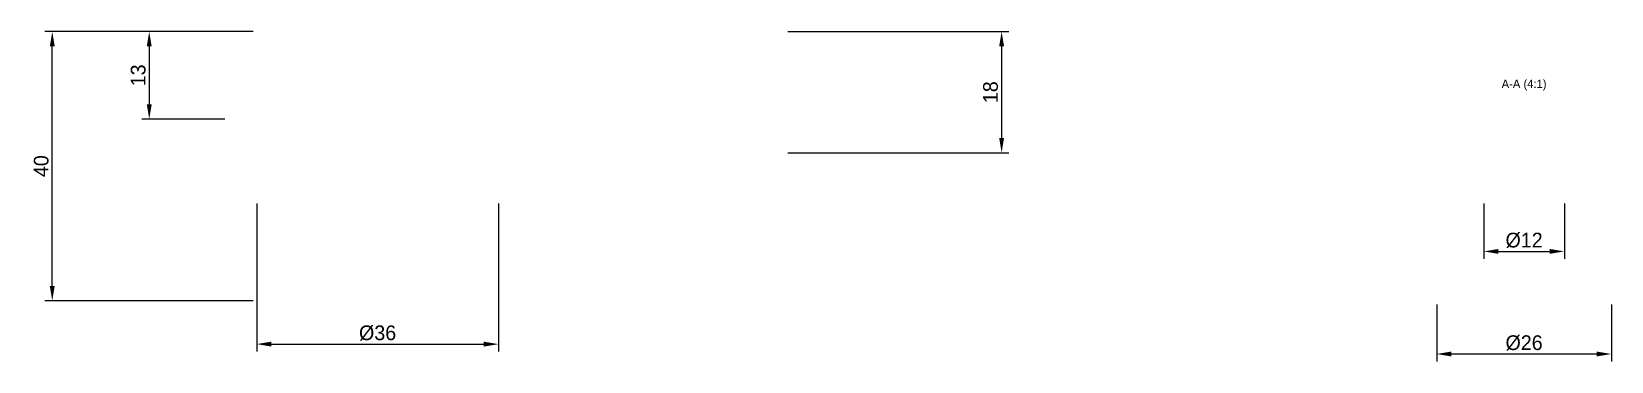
# Paper-space layout 'Presentación1' of a CAD drawing. Header units: millimetres. Extents: x 325 to 1266, y 107 to 1211.
# Drawn here: x 325 to 1266, y 1015 to 1211 of the extents above; entities outside this region: 3.
import ezdxf

# ---------------------------------------------------------------- set-up
doc = ezdxf.new("R2010")
doc.units = ezdxf.units.MM
doc.layers.add('MD_Anotación', color=7, linetype='Continuous', lineweight=25)
doc.dimstyles.new('ISO-25', dxfattribs={"dimscale": 3.5, "dimtxt": 2.5, "dimasz": 2.5, "dimexe": 1.25, "dimexo": 0.625, "dimtad": 1, "dimtxsty": 'Standard', "dimcen": 2.5, "dimadec": 0, "dimazin": 0, "dimtfac": 1, "dimtmove": 0, "dimatfit": 2, "dimfxl": 1, "dimarcsym": 0})

# ---------------------------------------------------------------- blocks, each defined once
blk = doc.blocks.new('*D33')
at = {"color": 0, "lineweight": -2, "transparency": 16777216}
for p, q in [((1190.16, 1108.82), (1190.16, 1075.97)), ((1238.16, 1108.82), (1238.16, 1075.97)), ((1198.91, 1080.34), (1229.41, 1080.34))]:
    blk.add_line(p, q, dxfattribs=at)
at = {"color": 0, "transparency": 16777216}
for points in [[(1198.91, 1081.8), (1198.91, 1078.89), (1190.16, 1080.34)], [(1229.41, 1081.8), (1229.41, 1078.89), (1238.16, 1080.34)]]:
    blk.add_solid(points, dxfattribs=at)
at = {"layer": 'Defpoints', "color": 0, "transparency": 16777216}
for p in [(1190.16, 1111.01), (1238.16, 1111.01), (1238.16, 1080.34)]:
    blk.add_point(p, dxfattribs=at)
at = {"color": 0, "transparency": 16777216, "insert": (1214.16, 1086.91), "char_height": 8.75, "attachment_point": 5}
blk.add_mtext('%%C12', dxfattribs=at)
blk = doc.blocks.new('*D42')
at = {"color": 0, "lineweight": -2, "transparency": 16777216}
for p, q in [((1162.16, 1048.82), (1162.16, 1014.96)), ((1266.16, 1048.82), (1266.16, 1014.96)), ((1170.91, 1019.34), (1257.41, 1019.34))]:
    blk.add_line(p, q, dxfattribs=at)
at = {"color": 0, "transparency": 16777216}
for points in [[(1170.91, 1020.8), (1170.91, 1017.88), (1162.16, 1019.34)], [(1257.41, 1020.8), (1257.41, 1017.88), (1266.16, 1019.34)]]:
    blk.add_solid(points, dxfattribs=at)
at = {"layer": 'Defpoints', "color": 0, "transparency": 16777216}
for p in [(1162.16, 1051.01), (1266.16, 1051.01), (1266.16, 1019.34)]:
    blk.add_point(p, dxfattribs=at)
at = {"color": 0, "transparency": 16777216, "insert": (1214.16, 1025.9), "char_height": 8.75, "attachment_point": 5}
blk.add_mtext('%%C26', dxfattribs=at)
blk = doc.blocks.new('*D44')
at = {"color": 0, "lineweight": -2, "transparency": 16777216}
for p, q in [((440.34, 1211.01), (390.97, 1211.01)), ((395.34, 1202.26), (395.34, 1167.76)), ((440.34, 1159.01), (390.97, 1159.01))]:
    blk.add_line(p, q, dxfattribs=at)
at = {"color": 0, "transparency": 16777216}
for points in [[(393.88, 1202.26), (396.8, 1202.26), (395.34, 1211.01)], [(393.88, 1167.76), (396.8, 1167.76), (395.34, 1159.01)]]:
    blk.add_solid(points, dxfattribs=at)
at = {"layer": 'Defpoints', "color": 0, "transparency": 16777216}
for p in [(442.53, 1211.01), (395.34, 1159.01), (442.53, 1159.01)]:
    blk.add_point(p, dxfattribs=at)
at = {"color": 0, "transparency": 16777216, "insert": (388.78, 1185.01), "char_height": 8.75, "attachment_point": 5, "rotation": 90}
blk.add_mtext('13', dxfattribs=at)
blk = doc.blocks.new('*D45')
at = {"color": 0, "lineweight": -2, "transparency": 16777216}
for p, q in [((457.16, 1211.01), (333.2, 1211.01)), ((337.58, 1059.76), (337.58, 1202.26)), ((457.16, 1051.01), (333.2, 1051.01))]:
    blk.add_line(p, q, dxfattribs=at)
at = {"color": 0, "transparency": 16777216}
for points in [[(336.12, 1202.26), (339.04, 1202.26), (337.58, 1211.01)], [(336.12, 1059.76), (339.04, 1059.76), (337.58, 1051.01)]]:
    blk.add_solid(points, dxfattribs=at)
at = {"layer": 'Defpoints', "color": 0, "transparency": 16777216}
for p in [(337.58, 1211.01), (459.34, 1211.01), (459.34, 1051.01)]:
    blk.add_point(p, dxfattribs=at)
at = {"color": 0, "transparency": 16777216, "insert": (331.02, 1131.01), "char_height": 8.75, "attachment_point": 5, "rotation": 90}
blk.add_mtext('40', dxfattribs=at)
blk = doc.blocks.new('*D47')
at = {"color": 0, "lineweight": -2, "transparency": 16777216}
for p, q in [((459.34, 1108.82), (459.34, 1020.83)), ((603.34, 1108.82), (603.34, 1020.83)), ((468.09, 1025.21), (594.59, 1025.21))]:
    blk.add_line(p, q, dxfattribs=at)
at = {"color": 0, "transparency": 16777216}
for points in [[(468.09, 1026.67), (468.09, 1023.75), (459.34, 1025.21)], [(594.59, 1026.67), (594.59, 1023.75), (603.34, 1025.21)]]:
    blk.add_solid(points, dxfattribs=at)
at = {"layer": 'Defpoints', "color": 0, "transparency": 16777216}
for p in [(459.34, 1111.01), (603.34, 1111.01), (603.34, 1025.21)]:
    blk.add_point(p, dxfattribs=at)
at = {"color": 0, "transparency": 16777216, "insert": (531.34, 1031.77), "char_height": 8.75, "attachment_point": 5}
blk.add_mtext('%%C36', dxfattribs=at)
blk = doc.blocks.new('*D48')
at = {"color": 0, "lineweight": -2, "transparency": 16777216}
for p, q in [((775.76, 1211.01), (907.36, 1211.01)), ((902.98, 1202.26), (902.98, 1147.76)), ((775.76, 1139.01), (907.36, 1139.01))]:
    blk.add_line(p, q, dxfattribs=at)
at = {"color": 0, "transparency": 16777216}
for points in [[(901.52, 1202.26), (904.44, 1202.26), (902.98, 1211.01)], [(901.52, 1147.76), (904.44, 1147.76), (902.98, 1139.01)]]:
    blk.add_solid(points, dxfattribs=at)
at = {"layer": 'Defpoints', "color": 0, "transparency": 16777216}
for p in [(773.57, 1211.01), (773.57, 1139.01), (902.98, 1139.01)]:
    blk.add_point(p, dxfattribs=at)
at = {"color": 0, "transparency": 16777216, "insert": (896.42, 1175.01), "char_height": 8.75, "attachment_point": 5, "rotation": 90}
blk.add_mtext('18', dxfattribs=at)
blk = doc.blocks.new('*D49')
at = {"color": 0, "lineweight": -2, "transparency": 16777216}
for p, q in [((841.53, 342.37), (949.47, 342.37)), ((945.09, 333.62), (945.09, 167.12)), ((841.53, 158.37), (949.47, 158.37))]:
    blk.add_line(p, q, dxfattribs=at)
at = {"color": 0, "transparency": 16777216}
for points in [[(943.64, 333.62), (946.55, 333.62), (945.09, 342.37)], [(943.64, 167.12), (946.55, 167.12), (945.09, 158.37)]]:
    blk.add_solid(points, dxfattribs=at)
at = {"layer": 'Defpoints', "color": 0, "transparency": 16777216}
for p in [(839.34, 342.37), (839.34, 158.37), (945.09, 158.37)]:
    blk.add_point(p, dxfattribs=at)
at = {"color": 0, "transparency": 16777216, "insert": (938.53, 250.37), "char_height": 8.75, "attachment_point": 5, "rotation": 90}
blk.add_mtext('46', dxfattribs=at)
blk = doc.blocks.new('*D51')
at = {"color": 0, "lineweight": -2, "transparency": 16777216}
for p, q in [((533.53, 274.37), (893.72, 274.37)), ((889.35, 265.62), (889.35, 235.12)), ((533.53, 226.37), (893.72, 226.37))]:
    blk.add_line(p, q, dxfattribs=at)
at = {"color": 0, "transparency": 16777216}
for points in [[(887.89, 265.62), (890.81, 265.62), (889.35, 274.37)], [(887.89, 235.12), (890.81, 235.12), (889.35, 226.37)]]:
    blk.add_solid(points, dxfattribs=at)
at = {"layer": 'Defpoints', "color": 0, "transparency": 16777216}
for p in [(531.34, 274.37), (531.34, 226.37), (889.35, 226.37)]:
    blk.add_point(p, dxfattribs=at)
at = {"color": 0, "transparency": 16777216, "insert": (882.78, 250.37), "char_height": 8.75, "attachment_point": 5, "rotation": 90}
blk.add_mtext('12', dxfattribs=at)
blk = doc.blocks.new('*D52')
at = {"color": 0, "lineweight": -2, "transparency": 16777216}
for p, q in [((439.34, 248.18), (439.34, 107.31)), ((839.34, 248.18), (839.34, 107.31)), ((448.09, 111.69), (830.59, 111.69))]:
    blk.add_line(p, q, dxfattribs=at)
at = {"color": 0, "transparency": 16777216}
for points in [[(448.09, 113.14), (448.09, 110.23), (439.34, 111.69)], [(830.59, 113.14), (830.59, 110.23), (839.34, 111.69)]]:
    blk.add_solid(points, dxfattribs=at)
at = {"layer": 'Defpoints', "color": 0, "transparency": 16777216}
for p in [(439.34, 250.37), (839.34, 250.37), (839.34, 111.69)]:
    blk.add_point(p, dxfattribs=at)
at = {"color": 0, "transparency": 16777216, "insert": (639.34, 118.25), "char_height": 8.75, "attachment_point": 5}
blk.add_mtext('100', dxfattribs=at)

psp = doc.layouts.new('Presentación1')

# ---------------------------------------------------------------- texts
at = {"layer": 'MD_Anotación', "insert": (1214.159, 1175.978), "char_height": 5, "width": 37.5, "attachment_point": 8}
psp.add_mtext('A-A (4:1)', dxfattribs=at)

# ---------------------------------------------------------------- dimensions: what is measured, and where the dimension line sits
for p1, p2, distance, picture, middle in [((459.344, 1051.012), (459.344, 1211.012), 121.765, '*D45', (331.017, 1131.012)), ((442.53, 1211.012), (442.53, 1159.012), -47.186, '*D44', (388.781, 1185.012)), ((773.573, 1211.012), (773.573, 1139.012), 129.408, '*D48', (896.419, 1175.012)), ((839.344, 342.372), (839.344, 158.372), 105.751, '*D49', (938.532, 250.372)), ((531.344, 274.372), (531.344, 226.372), 358.003, '*D51', (882.784, 250.372)), ((439.344, 250.372), (839.344, 250.372), -138.686, '*D52', (639.344, 118.249))]:
    dim = psp.add_aligned_dim(p1=p1, p2=p2, distance=distance, dimstyle='ISO-25', override={"dimlfac": -0.25})
    dim.commit()
    dim.dimension.update_dxf_attribs({"geometry": picture, "text_midpoint": middle})
for p1, p2, distance, picture, middle in [((459.344, 1111.012), (603.344, 1111.012), -85.802, '*D47', (531.344, 1031.772)), ((1190.159, 1111.012), (1238.159, 1111.012), -30.667, '*D33', (1214.159, 1086.907)), ((1162.159, 1051.012), (1266.159, 1051.012), -31.672, '*D42', (1214.159, 1025.902))]:
    dim = psp.add_aligned_dim(p1=p1, p2=p2, distance=distance, text='%%C<>', dimstyle='ISO-25', override={"dimlfac": -0.25})
    dim.commit()
    dim.dimension.update_dxf_attribs({"geometry": picture, "text_midpoint": middle})

doc.saveas('drawing.dxf')
